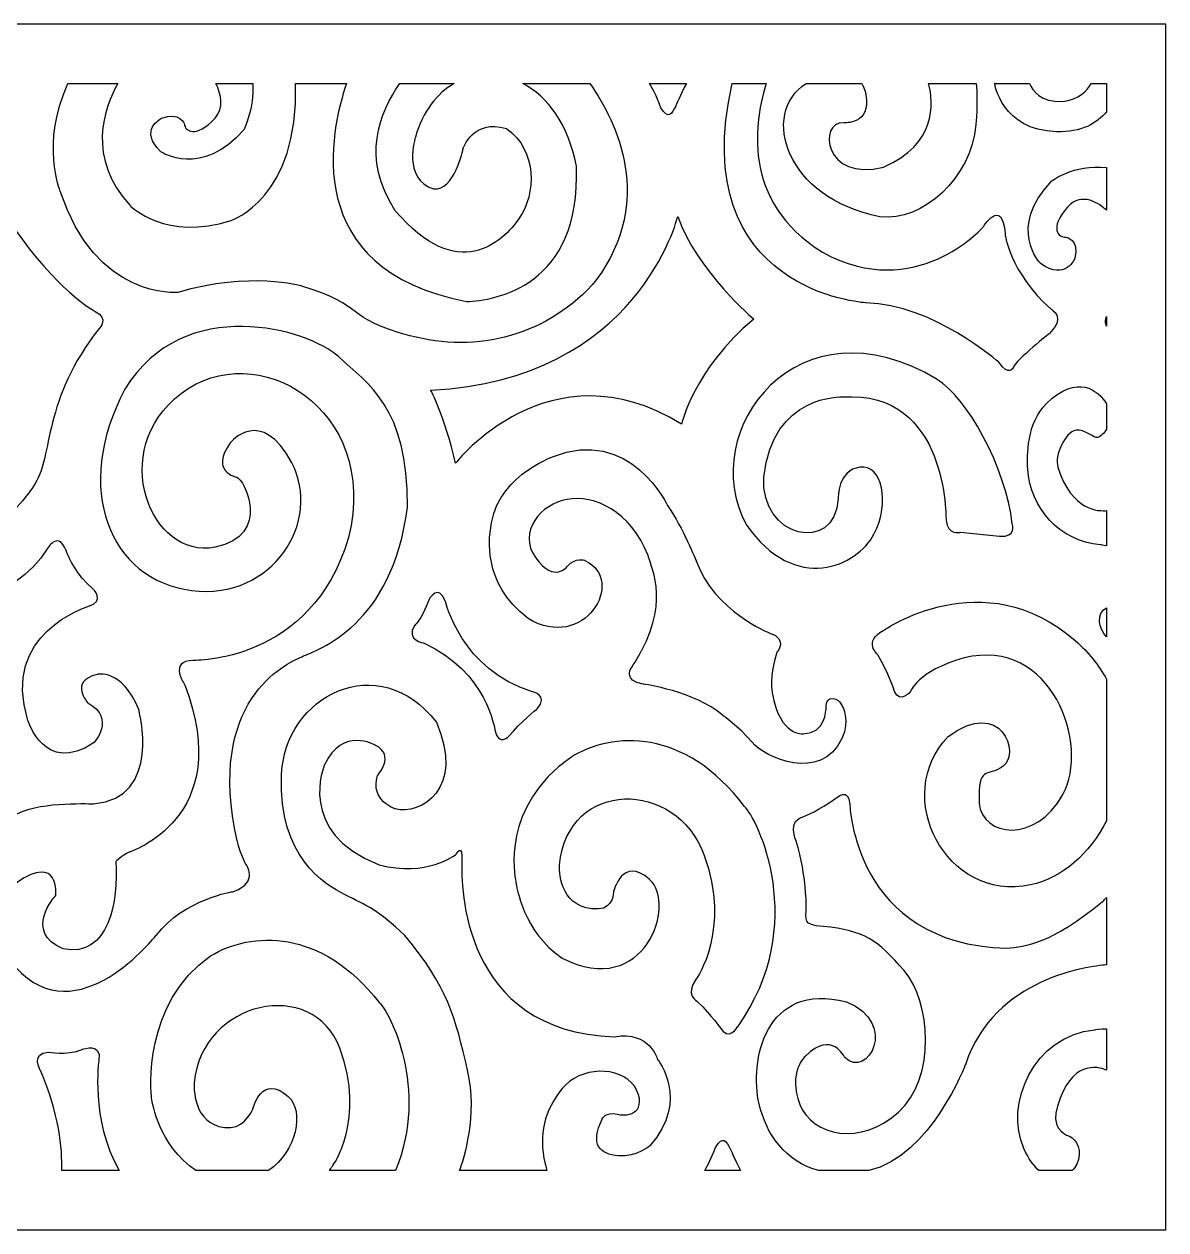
# Model space of a CAD drawing. Header units: centimetres. Extents: x 1.9 to 27.5, y -9.5 to -3.6.
# Drawn here: x 21.91 to 27.5, y -9.5 to -3.59 of the extents above; entities that cross this region are included whole.
import ezdxf

# ---------------------------------------------------------------- set-up
doc = ezdxf.new("R2010")
doc.units = ezdxf.units.CM
doc.header["$MEASUREMENT"] = 0
doc.layers.add('layer 1', color=7, linetype='Continuous')

msp = doc.modelspace()

# ---------------------------------------------------------------- linework, layer by layer
at = {"layer": 'layer 1', "color": 250}
for points, knots in [([(14.89588, -3.59031), (14.89588, -3.59031), (27.5, -3.59031), (27.5, -3.59031), (27.5, -3.59031), (27.5, -3.59031), (27.5, -9.50001), (27.5, -9.50001), (27.5, -9.50001), (27.5, -9.50001), (14.89588, -9.50001), (14.89588, -9.50001), (14.89588, -9.50001), (14.89588, -9.50001), (14.89588, -3.59031), (14.89588, -3.59031)], [0, 0, 0, 0, 0.2, 0.2, 0.2, 0.2, 0.4, 0.4, 0.4, 0.4, 0.6, 0.6, 0.6, 0.6, 1, 1, 1, 1]), ([(22.12233, -3.88095), (21.98733, -4.17422), (22.08414, -4.40906), (22.08414, -4.40906), (22.08414, -4.40906), (22.25852, -4.94289), (22.65996, -4.90538), (22.65996, -4.90538), (22.65996, -4.90538), (23.01144, -4.80071), (23.26756, -4.87398), (23.26756, -4.87398), (23.26756, -4.87398), (23.5918, -4.97342), (23.46647, -5.02837), (23.79615, -5.11735), (23.79615, -5.11735), (24.12584, -5.20632), (24.48005, -5.11735), (24.71165, -4.84258), (24.71165, -4.84258), (24.99326, -4.45594), (24.81471, -4.07692), (24.67888, -3.88095), (24.67888, -3.88095), (24.67888, -3.88095), (24.35082, -3.88095), (24.35082, -3.88095), (24.35082, -3.88095), (24.4705, -3.94541), (24.57318, -4.08043), (24.61265, -4.28694), (24.61265, -4.28694), (24.63808, -4.8766), (24.2094, -4.94638), (24.07498, -4.94987), (24.07498, -4.94987), (23.25411, -4.79162), (23.40745, -4.11383), (23.48647, -3.88095), (23.48647, -3.88095), (23.48647, -3.88095), (23.23613, -3.88095), (23.23613, -3.88095), (23.23613, -3.88095), (23.25667, -4.44312), (22.92153, -4.55211), (22.92153, -4.55211), (22.92153, -4.55211), (22.60274, -4.65679), (22.42836, -4.48146), (22.42836, -4.48146), (22.42836, -4.48146), (22.20983, -4.2451), (22.29999, -3.99921), (22.36684, -3.88095), (22.36684, -3.88095), (22.36684, -3.88095), (22.12233, -3.88095), (22.12233, -3.88095)], [0, 0, 0, 0, 0.0625, 0.0625, 0.0625, 0.0625, 0.125, 0.125, 0.125, 0.125, 0.1875, 0.1875, 0.1875, 0.1875, 0.25, 0.25, 0.25, 0.25, 0.3125, 0.3125, 0.3125, 0.3125, 0.375, 0.375, 0.375, 0.375, 0.4375, 0.4375, 0.4375, 0.4375, 0.5, 0.5, 0.5, 0.5, 0.5625, 0.5625, 0.5625, 0.5625, 0.625, 0.625, 0.625, 0.625, 0.6875, 0.6875, 0.6875, 0.6875, 0.75, 0.75, 0.75, 0.75, 0.8125, 0.8125, 0.8125, 0.8125, 0.875, 0.875, 0.875, 0.875, 1, 1, 1, 1]), ([(22.84652, -3.88095), (22.87294, -3.93463), (22.88841, -4.00128), (22.84251, -4.05097), (22.84251, -4.05097), (22.74665, -4.15472), (22.69385, -4.11212), (22.69277, -4.08054), (22.69277, -4.08054), (22.69277, -4.08054), (22.67212, -4.01642), (22.58019, -4.05208), (22.58019, -4.05208), (22.58019, -4.05208), (22.46595, -4.11022), (22.57737, -4.2164), (22.57737, -4.2164), (22.57737, -4.2164), (22.7772, -4.34909), (22.98493, -4.10701), (22.98493, -4.10701), (22.98493, -4.10701), (23.03489, -4.00479), (23.0272, -3.88095), (23.0272, -3.88095), (23.0272, -3.88095), (22.84652, -3.88095), (22.84652, -3.88095)], [0, 0, 0, 0, 0.125, 0.125, 0.125, 0.125, 0.25, 0.25, 0.25, 0.25, 0.375, 0.375, 0.375, 0.375, 0.5, 0.5, 0.5, 0.5, 0.625, 0.625, 0.625, 0.625, 0.75, 0.75, 0.75, 0.75, 1, 1, 1, 1]), ([(23.74711, -3.88095), (23.64996, -4.02376), (23.55575, -4.24518), (23.72531, -4.50501), (23.72531, -4.50501), (24.0332, -4.86613), (24.25117, -4.6594), (24.33291, -4.54165), (24.33291, -4.54165), (24.41466, -4.42389), (24.42283, -4.20931), (24.27025, -4.10202), (24.27025, -4.10202), (24.10404, -4.0523), (24.05772, -4.20146), (24.05772, -4.20146), (24.05772, -4.20146), (24.05772, -4.20146), (24.01413, -4.4108), (23.91331, -4.39772), (23.91331, -4.39772), (23.75801, -4.35062), (23.82431, -4.14389), (23.82431, -4.14389), (23.82431, -4.14389), (23.86015, -4.01702), (23.93005, -3.92926), (24.01431, -3.88095), (24.01431, -3.88095), (24.01431, -3.88095), (23.74711, -3.88095), (23.74711, -3.88095)], [0, 0, 0, 0, 0.1111111, 0.1111111, 0.1111111, 0.1111111, 0.2222222, 0.2222222, 0.2222222, 0.2222222, 0.3333333, 0.3333333, 0.3333333, 0.3333333, 0.4444444, 0.4444444, 0.4444444, 0.4444444, 0.5555556, 0.5555556, 0.5555556, 0.5555556, 0.6666667, 0.6666667, 0.6666667, 0.6666667, 0.7777778, 0.7777778, 0.7777778, 0.7777778, 1, 1, 1, 1]), ([(24.97068, -3.88095), (24.99026, -3.91216), (25.00037, -3.9359), (25.02685, -4), (25.02685, -4), (25.06468, -4.06204), (25.08044, -4.02875), (25.09935, -3.99243), (25.09935, -3.99243), (25.09935, -3.99243), (25.12329, -3.93615), (25.15145, -3.88095), (25.15145, -3.88095), (25.15145, -3.88095), (24.97068, -3.88095), (24.97068, -3.88095)], [0, 0, 0, 0, 0.2, 0.2, 0.2, 0.2, 0.4, 0.4, 0.4, 0.4, 0.6, 0.6, 0.6, 0.6, 1, 1, 1, 1]), ([(25.37524, -3.88095), (25.14683, -4.90276), (26.02948, -4.95615), (26.02948, -4.95615), (26.02948, -4.95615), (26.36371, -4.96313), (26.68341, -5.24924), (26.68341, -5.24924), (26.68341, -5.24924), (26.73064, -5.31902), (26.75243, -5.27366), (26.75243, -5.27366), (26.75243, -5.27366), (26.7706, -5.23179), (26.93045, -5.10618), (26.93045, -5.10618), (26.93045, -5.10618), (27.014, -5.02593), (26.93771, -4.98755), (26.93771, -4.98755), (26.93771, -4.98755), (26.73064, -4.80263), (26.71247, -4.61771), (26.71247, -4.61771), (26.71247, -4.61771), (26.69794, -4.43278), (26.60348, -4.5863), (26.60348, -4.5863), (26.60348, -4.5863), (26.60348, -4.5863), (26.27289, -4.95964), (25.81878, -4.70842), (25.81878, -4.70842), (25.41118, -4.45832), (25.48876, -4.0494), (25.54291, -3.88095), (25.54291, -3.88095), (25.54291, -3.88095), (25.37524, -3.88095), (25.37524, -3.88095)], [0, 0, 0, 0, 0.0909091, 0.0909091, 0.0909091, 0.0909091, 0.1818182, 0.1818182, 0.1818182, 0.1818182, 0.2727273, 0.2727273, 0.2727273, 0.2727273, 0.3636364, 0.3636364, 0.3636364, 0.3636364, 0.4545455, 0.4545455, 0.4545455, 0.4545455, 0.5454545, 0.5454545, 0.5454545, 0.5454545, 0.6363636, 0.6363636, 0.6363636, 0.6363636, 0.7272727, 0.7272727, 0.7272727, 0.7272727, 0.8181818, 0.8181818, 0.8181818, 0.8181818, 1, 1, 1, 1]), ([(25.73758, -3.88095), (25.51109, -4.03046), (25.63617, -4.44342), (26.09963, -4.53451), (26.09963, -4.53451), (26.30848, -4.56207), (26.54923, -4.3401), (26.56836, -4.08445), (26.56836, -4.08445), (26.56836, -4.08445), (26.58099, -3.97574), (26.57116, -3.88095), (26.57116, -3.88095), (26.57116, -3.88095), (26.33746, -3.88095), (26.33746, -3.88095), (26.33746, -3.88095), (26.36419, -3.9814), (26.37648, -4.17824), (26.11717, -4.29111), (26.11717, -4.29111), (25.82541, -4.36612), (25.79352, -4.06761), (25.92266, -4.07374), (25.92266, -4.07374), (25.92266, -4.07374), (26.05818, -4.08445), (26.03107, -3.93749), (26.03107, -3.93749), (26.03107, -3.93749), (26.02759, -3.90943), (26.01069, -3.88095), (26.01069, -3.88095), (26.01069, -3.88095), (25.73758, -3.88095), (25.73758, -3.88095)], [0, 0, 0, 0, 0.1, 0.1, 0.1, 0.1, 0.2, 0.2, 0.2, 0.2, 0.3, 0.3, 0.3, 0.3, 0.4, 0.4, 0.4, 0.4, 0.5, 0.5, 0.5, 0.5, 0.6, 0.6, 0.6, 0.6, 0.7, 0.7, 0.7, 0.7, 0.8, 0.8, 0.8, 0.8, 1, 1, 1, 1]), ([(26.66134, -3.88095), (26.66134, -3.88095), (26.66147, -3.88122), (26.66147, -3.88122), (26.66147, -3.88122), (26.66147, -3.88122), (26.6939, -4.10949), (26.96411, -4.11814), (26.96411, -4.11814), (27.08717, -4.12208), (27.16292, -4.0753), (27.20936, -4.02043), (27.20936, -4.02043), (27.20936, -4.02043), (27.20936, -3.88095), (27.20936, -3.88095), (27.20936, -3.88095), (27.20936, -3.88095), (27.13377, -3.88095), (27.13377, -3.88095), (27.13377, -3.88095), (27.11531, -3.91454), (27.07508, -3.96175), (26.99293, -3.96942), (26.99293, -3.96942), (26.88671, -3.97427), (26.84618, -3.91608), (26.83145, -3.88095), (26.83145, -3.88095), (26.83145, -3.88095), (26.66134, -3.88095), (26.66134, -3.88095)], [0, 0, 0, 0, 0.1111111, 0.1111111, 0.1111111, 0.1111111, 0.2222222, 0.2222222, 0.2222222, 0.2222222, 0.3333333, 0.3333333, 0.3333333, 0.3333333, 0.4444444, 0.4444444, 0.4444444, 0.4444444, 0.5555556, 0.5555556, 0.5555556, 0.5555556, 0.6666667, 0.6666667, 0.6666667, 0.6666667, 0.7777778, 0.7777778, 0.7777778, 0.7777778, 1, 1, 1, 1]), ([(22.27637, -5.08052), (22.27637, -5.08052), (22.32469, -5.0347), (22.25567, -4.99805), (22.25567, -4.99805), (22.18664, -4.9614), (21.98646, -4.80563), (21.78629, -4.47882), (21.78629, -4.47882), (21.58611, -4.15201), (21.15815, -4.37192), (21.14089, -4.57045), (21.14089, -4.57045), (21.12363, -4.76898), (21.17195, -4.8545), (21.2824, -4.87893), (21.2824, -4.87893), (21.40319, -4.88504), (21.44806, -4.7476), (21.37558, -4.70789), (21.37558, -4.70789), (21.3031, -4.66819), (21.26859, -4.54296), (21.4239, -4.49104), (21.4239, -4.49104), (21.57921, -4.43912), (21.67585, -4.64375), (21.6862, -4.77814), (21.6862, -4.77814), (21.69655, -4.91253), (21.64478, -4.98584), (21.58956, -5.04387), (21.58956, -5.04387), (21.53434, -5.1019), (21.5654, -5.13244), (21.62062, -5.16298), (21.62062, -5.16298), (21.67585, -5.19353), (21.96576, -5.41649), (21.77248, -5.81355), (21.77248, -5.81355), (21.56885, -6.06706), (21.29965, -5.9571), (21.27204, -5.82882), (21.27204, -5.82882), (21.24443, -5.70054), (21.31001, -5.63182), (21.41527, -5.65778), (21.41527, -5.65778), (21.52054, -5.68374), (21.59474, -5.57226), (21.51018, -5.43482), (21.51018, -5.43482), (21.38248, -5.2989), (21.13917, -5.389), (21.1012, -5.57226), (21.1012, -5.57226), (21.06324, -5.75552), (21.06496, -6.01361), (21.3566, -6.13883), (21.3566, -6.13883), (21.65859, -6.22435), (21.87602, -5.97696), (21.9623, -5.84104), (21.9623, -5.84104), (22.04859, -5.70512), (21.99682, -5.43329), (22.27637, -5.08052)], [0, 0, 0, 0, 0.0555556, 0.0555556, 0.0555556, 0.0555556, 0.1111111, 0.1111111, 0.1111111, 0.1111111, 0.1666667, 0.1666667, 0.1666667, 0.1666667, 0.2222222, 0.2222222, 0.2222222, 0.2222222, 0.2777778, 0.2777778, 0.2777778, 0.2777778, 0.3333333, 0.3333333, 0.3333333, 0.3333333, 0.3888889, 0.3888889, 0.3888889, 0.3888889, 0.4444444, 0.4444444, 0.4444444, 0.4444444, 0.5, 0.5, 0.5, 0.5, 0.5555556, 0.5555556, 0.5555556, 0.5555556, 0.6111111, 0.6111111, 0.6111111, 0.6111111, 0.6666667, 0.6666667, 0.6666667, 0.6666667, 0.7222222, 0.7222222, 0.7222222, 0.7222222, 0.7777778, 0.7777778, 0.7777778, 0.7777778, 0.8333333, 0.8333333, 0.8333333, 0.8333333, 0.8888889, 0.8888889, 0.8888889, 0.8888889, 1, 1, 1, 1]), ([(27.20936, -4.29303), (27.04517, -4.27615), (26.94017, -4.35986), (26.94017, -4.35986), (26.94017, -4.35986), (26.72034, -4.59189), (26.88566, -4.76285), (26.88566, -4.76285), (26.88566, -4.76285), (27.01102, -4.85357), (27.05462, -4.73669), (27.05462, -4.73669), (27.05462, -4.73669), (27.07824, -4.64422), (27.0092, -4.63376), (27.0092, -4.63376), (27.0092, -4.63376), (26.9765, -4.63725), (26.92504, -4.59315), (27.01828, -4.48721), (27.01828, -4.48721), (27.08901, -4.40686), (27.17727, -4.47347), (27.20936, -4.50289), (27.20936, -4.50289), (27.20936, -4.50289), (27.20936, -4.29303), (27.20936, -4.29303)], [0, 0, 0, 0, 0.125, 0.125, 0.125, 0.125, 0.25, 0.25, 0.25, 0.25, 0.375, 0.375, 0.375, 0.375, 0.5, 0.5, 0.5, 0.5, 0.625, 0.625, 0.625, 0.625, 0.75, 0.75, 0.75, 0.75, 1, 1, 1, 1]), ([(24.02098, -5.74163), (24.02098, -5.74163), (24.47991, -5.15306), (25.1282, -5.55058), (25.1282, -5.55058), (25.1282, -5.55058), (25.18597, -5.28249), (25.48123, -5.03597), (25.48123, -5.03597), (25.48123, -5.03597), (25.20843, -4.80793), (25.10894, -4.53368), (25.10894, -4.53368), (25.10894, -4.53368), (24.91638, -5.33487), (23.89902, -5.38418), (23.89902, -5.38418), (23.89902, -5.38418), (23.96963, -5.51977), (24.02098, -5.74163)], [0, 0, 0, 0, 0.1666667, 0.1666667, 0.1666667, 0.1666667, 0.3333333, 0.3333333, 0.3333333, 0.3333333, 0.5, 0.5, 0.5, 0.5, 0.6666667, 0.6666667, 0.6666667, 0.6666667, 1, 1, 1, 1]), ([(21.86617, -8.21358), (21.86617, -8.21358), (21.70995, -7.97283), (21.8698, -7.79838), (21.8698, -7.79838), (22.08414, -7.65183), (22.06235, -7.86118), (22.06235, -7.86118), (22.06235, -7.86118), (22.06235, -7.86118), (21.89886, -8.03912), (22.09868, -8.12286), (22.09868, -8.12286), (22.32392, -8.16822), (22.37114, -7.8856), (22.35661, -7.6937), (22.35661, -7.6937), (22.35661, -7.6937), (22.38568, -7.66579), (22.422, -7.64834), (22.422, -7.64834), (22.422, -7.64834), (22.94514, -7.48436), (22.69447, -6.8284), (22.69447, -6.8284), (22.69447, -6.8284), (22.61092, -6.71152), (22.73625, -6.7089), (22.73625, -6.7089), (22.73625, -6.7089), (23.31388, -6.7246), (23.49644, -6.10703), (23.49644, -6.10703), (23.65174, -5.46853), (23.04141, -5.12049), (22.67631, -5.40049), (22.67631, -5.40049), (22.3112, -5.68049), (22.52918, -6.21694), (22.84251, -6.15413), (22.84251, -6.15413), (23.12588, -6.09395), (22.9842, -5.81918), (22.94878, -5.81133), (22.94878, -5.81133), (22.94878, -5.81133), (22.81254, -5.78255), (22.91881, -5.64124), (22.91881, -5.64124), (22.91881, -5.64124), (23.06866, -5.45806), (23.21852, -5.74068), (23.21852, -5.74068), (23.36838, -6.02329), (23.12861, -6.41582), (22.72808, -6.3661), (22.72808, -6.3661), (22.32755, -6.31638), (22.14227, -5.86628), (22.40112, -5.37955), (22.40112, -5.37955), (22.68993, -4.90591), (23.30298, -5.08647), (23.44739, -5.21993), (23.44739, -5.21993), (23.5918, -5.35339), (23.78798, -5.46591), (23.78525, -5.95787), (23.78525, -5.95787), (23.71169, -6.53881), (23.34658, -6.65657), (23.26756, -6.69058), (23.26756, -6.69058), (23.18855, -6.7246), (22.79619, -6.90778), (22.9515, -7.59339), (22.9515, -7.59339), (22.9515, -7.59339), (22.9624, -7.64573), (22.99237, -7.70591), (22.99237, -7.70591), (22.99237, -7.70591), (23.06321, -7.79489), (22.93243, -7.84199), (22.93243, -7.84199), (22.93243, -7.84199), (22.69538, -7.87601), (22.5537, -8.05657), (22.5537, -8.05657), (22.5537, -8.05657), (22.16861, -8.54853), (21.86617, -8.21358)], [0, 0, 0, 0, 0.0416667, 0.0416667, 0.0416667, 0.0416667, 0.0833333, 0.0833333, 0.0833333, 0.0833333, 0.125, 0.125, 0.125, 0.125, 0.1666667, 0.1666667, 0.1666667, 0.1666667, 0.2083333, 0.2083333, 0.2083333, 0.2083333, 0.25, 0.25, 0.25, 0.25, 0.2916667, 0.2916667, 0.2916667, 0.2916667, 0.3333333, 0.3333333, 0.3333333, 0.3333333, 0.375, 0.375, 0.375, 0.375, 0.4166667, 0.4166667, 0.4166667, 0.4166667, 0.4583333, 0.4583333, 0.4583333, 0.4583333, 0.5, 0.5, 0.5, 0.5, 0.5416667, 0.5416667, 0.5416667, 0.5416667, 0.5833333, 0.5833333, 0.5833333, 0.5833333, 0.625, 0.625, 0.625, 0.625, 0.6666667, 0.6666667, 0.6666667, 0.6666667, 0.7083333, 0.7083333, 0.7083333, 0.7083333, 0.75, 0.75, 0.75, 0.75, 0.7916667, 0.7916667, 0.7916667, 0.7916667, 0.8333333, 0.8333333, 0.8333333, 0.8333333, 0.875, 0.875, 0.875, 0.875, 0.9166667, 0.9166667, 0.9166667, 0.9166667, 1, 1, 1, 1]), ([(26.74793, -6.04143), (26.74793, -6.04143), (26.76926, -6.10836), (26.68558, -6.09923), (26.68558, -6.09923), (26.68558, -6.09923), (26.4936, -6.08098), (26.4936, -6.08098), (26.4936, -6.08098), (26.4936, -6.08098), (26.43125, -6.09771), (26.42305, -6.02166), (26.42305, -6.02166), (26.42305, -6.02166), (26.43617, -5.38126), (25.91603, -5.41777), (25.91603, -5.41777), (25.91603, -5.41777), (25.57473, -5.40103), (25.53043, -5.81022), (25.53043, -5.81022), (25.51074, -6.10532), (25.87829, -6.19507), (25.8947, -5.91518), (25.8947, -5.91518), (25.8947, -5.91518), (25.89141, -5.77523), (26.00135, -5.76154), (26.00135, -5.76154), (26.11129, -5.74785), (26.15067, -5.93495), (26.07027, -6.09011), (26.07027, -6.09011), (25.98987, -6.24526), (25.68631, -6.38977), (25.44347, -6.04295), (25.44347, -6.04295), (25.19748, -5.58244), (25.6984, -4.91949), (26.38038, -5.33258), (26.38038, -5.33258), (26.5215, -5.41625), (26.71649, -5.75865), (26.74793, -6.04143)], [0, 0, 0, 0, 0.0833333, 0.0833333, 0.0833333, 0.0833333, 0.1666667, 0.1666667, 0.1666667, 0.1666667, 0.25, 0.25, 0.25, 0.25, 0.3333333, 0.3333333, 0.3333333, 0.3333333, 0.4166667, 0.4166667, 0.4166667, 0.4166667, 0.5, 0.5, 0.5, 0.5, 0.5833333, 0.5833333, 0.5833333, 0.5833333, 0.6666667, 0.6666667, 0.6666667, 0.6666667, 0.75, 0.75, 0.75, 0.75, 0.8333333, 0.8333333, 0.8333333, 0.8333333, 1, 1, 1, 1]), ([(27.20936, -5.02294), (27.20573, -5.02992), (27.20363, -5.03826), (27.20363, -5.04722), (27.20363, -5.04722), (27.20363, -5.05617), (27.20573, -5.0645), (27.20936, -5.07148), (27.20936, -5.07148), (27.20936, -5.07148), (27.20936, -5.02294), (27.20936, -5.02294)], [0, 0, 0, 0, 0.25, 0.25, 0.25, 0.25, 0.5, 0.5, 0.5, 0.5, 1, 1, 1, 1]), ([(27.20936, -5.45097), (27.17042, -5.38647), (27.06696, -5.30042), (26.91599, -5.44918), (26.91599, -5.44918), (26.81768, -5.54605), (26.81931, -5.70355), (26.82381, -5.771), (26.82381, -5.771), (26.83661, -5.96302), (26.9765, -6.12373), (27.18006, -6.14241), (27.18006, -6.14241), (27.18006, -6.14241), (27.19317, -6.14654), (27.20936, -6.147), (27.20936, -6.147), (27.20936, -6.147), (27.20936, -5.97487), (27.20936, -5.97487), (27.20936, -5.97487), (27.17668, -5.97804), (27.03571, -5.97847), (26.97142, -5.7617), (26.97142, -5.7617), (26.95307, -5.70475), (27.00521, -5.59172), (27.0599, -5.58054), (27.0599, -5.58054), (27.10057, -5.57223), (27.14992, -5.62241), (27.16546, -5.61673), (27.16546, -5.61673), (27.18046, -5.61124), (27.19704, -5.59598), (27.20936, -5.57549), (27.20936, -5.57549), (27.20936, -5.57549), (27.20936, -5.45097), (27.20936, -5.45097)], [0, 0, 0, 0, 0.0909091, 0.0909091, 0.0909091, 0.0909091, 0.1818182, 0.1818182, 0.1818182, 0.1818182, 0.2727273, 0.2727273, 0.2727273, 0.2727273, 0.3636364, 0.3636364, 0.3636364, 0.3636364, 0.4545455, 0.4545455, 0.4545455, 0.4545455, 0.5454545, 0.5454545, 0.5454545, 0.5454545, 0.6363636, 0.6363636, 0.6363636, 0.6363636, 0.7272727, 0.7272727, 0.7272727, 0.7272727, 0.8181818, 0.8181818, 0.8181818, 0.8181818, 1, 1, 1, 1]), ([(25.91459, -6.93274), (25.91459, -6.93274), (25.89777, -6.88798), (25.85572, -6.89724), (25.85572, -6.89724), (25.85572, -6.89724), (25.83385, -6.90032), (25.83553, -6.94817), (25.83553, -6.94817), (25.83553, -6.94817), (25.83385, -7.06547), (25.72452, -7.06856), (25.72452, -7.06856), (25.72452, -7.06856), (25.61014, -7.08554), (25.57145, -6.86791), (25.57145, -6.86791), (25.57145, -6.86791), (25.55463, -6.78456), (25.595, -6.6688), (25.595, -6.6688), (25.595, -6.6688), (25.65219, -6.60552), (25.55968, -6.57465), (25.55968, -6.57465), (25.55968, -6.57465), (25.28718, -6.46816), (25.19972, -6.2212), (25.19972, -6.2212), (25.19972, -6.2212), (25.13243, -6.05605), (25.06179, -5.95418), (25.06179, -5.95418), (25.06179, -5.95418), (24.87676, -5.55597), (24.49494, -5.71186), (24.49494, -5.71186), (24.49494, -5.71186), (24.20394, -5.81373), (24.19049, -6.08229), (24.19049, -6.08229), (24.19049, -6.08229), (24.14344, -6.32877), (24.37614, -6.5032), (24.37614, -6.5032), (24.64925, -6.67161), (24.86229, -6.31674), (24.65362, -6.2185), (24.65362, -6.2185), (24.65362, -6.2185), (24.60993, -6.20146), (24.56841, -6.24758), (24.56841, -6.24758), (24.56841, -6.24758), (24.50505, -6.33379), (24.41328, -6.20647), (24.41328, -6.20647), (24.32151, -6.07916), (24.44059, -5.93982), (24.56732, -5.92078), (24.56732, -5.92078), (24.69951, -5.89371), (24.87867, -5.97691), (24.96389, -6.19445), (24.96389, -6.19445), (24.97044, -6.23354), (25.07095, -6.40596), (24.9333, -6.65858), (24.9333, -6.65858), (24.9333, -6.65858), (24.90708, -6.71071), (24.88195, -6.74479), (24.88195, -6.74479), (24.88195, -6.74479), (24.83825, -6.80995), (24.93985, -6.82499), (24.93985, -6.82499), (24.93985, -6.82499), (25.1944, -6.86007), (25.32768, -6.97736), (25.32768, -6.97736), (25.32768, -6.97736), (25.40852, -7.0325), (25.47298, -7.10969), (25.47298, -7.10969), (25.53743, -7.18687), (25.80692, -7.30928), (25.91324, -7.09164), (25.91324, -7.09164), (25.95585, -7.00443), (25.91459, -6.93274), (25.91459, -6.93274)], [0, 0, 0, 0, 0.0416667, 0.0416667, 0.0416667, 0.0416667, 0.0833333, 0.0833333, 0.0833333, 0.0833333, 0.125, 0.125, 0.125, 0.125, 0.1666667, 0.1666667, 0.1666667, 0.1666667, 0.2083333, 0.2083333, 0.2083333, 0.2083333, 0.25, 0.25, 0.25, 0.25, 0.2916667, 0.2916667, 0.2916667, 0.2916667, 0.3333333, 0.3333333, 0.3333333, 0.3333333, 0.375, 0.375, 0.375, 0.375, 0.4166667, 0.4166667, 0.4166667, 0.4166667, 0.4583333, 0.4583333, 0.4583333, 0.4583333, 0.5, 0.5, 0.5, 0.5, 0.5416667, 0.5416667, 0.5416667, 0.5416667, 0.5833333, 0.5833333, 0.5833333, 0.5833333, 0.625, 0.625, 0.625, 0.625, 0.6666667, 0.6666667, 0.6666667, 0.6666667, 0.7083333, 0.7083333, 0.7083333, 0.7083333, 0.75, 0.75, 0.75, 0.75, 0.7916667, 0.7916667, 0.7916667, 0.7916667, 0.8333333, 0.8333333, 0.8333333, 0.8333333, 0.875, 0.875, 0.875, 0.875, 0.9166667, 0.9166667, 0.9166667, 0.9166667, 1, 1, 1, 1]), ([(21.88727, -7.4547), (21.88727, -7.4547), (21.70827, -7.54333), (21.67751, -7.35265), (21.67751, -7.35265), (21.67751, -7.35265), (21.66912, -6.83704), (21.47334, -6.58191), (21.47334, -6.58191), (21.47334, -6.58191), (21.34189, -6.47718), (21.49012, -6.43958), (21.49012, -6.43958), (21.49012, -6.43958), (21.84811, -6.44227), (22.02432, -6.1576), (22.02432, -6.1576), (22.02432, -6.1576), (22.08025, -6.06093), (22.1222, -6.19252), (22.1222, -6.19252), (22.1222, -6.19252), (22.16695, -6.29725), (22.24247, -6.35633), (22.24247, -6.35633), (22.24247, -6.35633), (22.31239, -6.4181), (22.22009, -6.44495), (22.22009, -6.44495), (22.22009, -6.44495), (21.78938, -6.57654), (21.92643, -7.00354), (21.92643, -7.00354), (21.92643, -7.00354), (22.00753, -7.27209), (22.24806, -7.11364), (22.24806, -7.11364), (22.24806, -7.11364), (22.35993, -6.99548), (22.22009, -6.9176), (22.22009, -6.9176), (22.22009, -6.9176), (22.125, -6.81287), (22.26484, -6.77796), (22.26484, -6.77796), (22.26484, -6.77796), (22.38511, -6.74573), (22.46901, -6.94983), (22.46901, -6.94983), (22.46901, -6.94983), (22.58648, -7.38488), (22.24806, -7.41173), (22.24806, -7.41173), (22.24806, -7.41173), (21.99075, -7.40099), (21.88727, -7.4547)], [0, 0, 0, 0, 0.0666667, 0.0666667, 0.0666667, 0.0666667, 0.1333333, 0.1333333, 0.1333333, 0.1333333, 0.2, 0.2, 0.2, 0.2, 0.2666667, 0.2666667, 0.2666667, 0.2666667, 0.3333333, 0.3333333, 0.3333333, 0.3333333, 0.4, 0.4, 0.4, 0.4, 0.4666667, 0.4666667, 0.4666667, 0.4666667, 0.5333333, 0.5333333, 0.5333333, 0.5333333, 0.6, 0.6, 0.6, 0.6, 0.6666667, 0.6666667, 0.6666667, 0.6666667, 0.7333333, 0.7333333, 0.7333333, 0.7333333, 0.8, 0.8, 0.8, 0.8, 0.8666667, 0.8666667, 0.8666667, 0.8666667, 1, 1, 1, 1]), ([(27.20936, -6.80085), (27.17193, -6.73311), (27.12146, -6.66921), (27.05613, -6.61208), (27.05613, -6.61208), (26.60545, -6.21804), (26.11564, -6.56262), (26.11564, -6.56262), (26.11564, -6.56262), (26.01474, -6.61566), (26.08873, -6.68083), (26.08873, -6.68083), (26.08873, -6.68083), (26.14086, -6.76873), (26.17113, -6.86118), (26.17113, -6.86118), (26.17113, -6.86118), (26.19972, -6.9218), (26.24848, -6.8627), (26.24848, -6.8627), (26.24848, -6.8627), (26.24848, -6.8627), (26.27922, -6.76364), (26.51128, -6.69696), (26.51128, -6.69696), (26.94178, -6.59087), (27.13012, -7.12434), (26.99559, -7.36683), (26.99559, -7.36683), (26.86106, -7.60932), (26.60209, -7.57295), (26.58527, -7.40927), (26.58527, -7.40927), (26.58191, -7.21528), (26.61891, -7.28802), (26.70299, -7.2274), (26.70299, -7.2274), (26.78707, -7.16678), (26.69626, -6.88792), (26.43393, -7.08191), (26.43393, -7.08191), (26.15478, -7.36986), (26.42047, -7.89727), (26.83752, -7.80937), (26.83752, -7.80937), (26.99428, -7.77633), (27.12777, -7.65461), (27.20936, -7.49465), (27.20936, -7.49465), (27.20936, -7.49465), (27.20936, -6.80085), (27.20936, -6.80085)], [0, 0, 0, 0, 0.0714286, 0.0714286, 0.0714286, 0.0714286, 0.1428571, 0.1428571, 0.1428571, 0.1428571, 0.2142857, 0.2142857, 0.2142857, 0.2142857, 0.2857143, 0.2857143, 0.2857143, 0.2857143, 0.3571429, 0.3571429, 0.3571429, 0.3571429, 0.4285714, 0.4285714, 0.4285714, 0.4285714, 0.5, 0.5, 0.5, 0.5, 0.5714286, 0.5714286, 0.5714286, 0.5714286, 0.6428571, 0.6428571, 0.6428571, 0.6428571, 0.7142857, 0.7142857, 0.7142857, 0.7142857, 0.7857143, 0.7857143, 0.7857143, 0.7857143, 0.8571429, 0.8571429, 0.8571429, 0.8571429, 1, 1, 1, 1]), ([(24.28358, -7.07853), (24.28358, -7.07853), (24.23351, -7.13692), (24.21324, -7.04991), (24.21324, -7.04991), (24.21324, -7.04991), (24.17508, -6.76484), (23.86629, -6.62402), (23.86629, -6.62402), (23.86629, -6.62402), (23.77329, -6.61142), (23.81979, -6.53815), (23.81979, -6.53815), (23.81979, -6.53815), (23.8484, -6.52098), (23.89371, -6.40535), (23.89371, -6.40535), (23.89371, -6.40535), (23.93544, -6.33322), (23.97001, -6.4168), (23.97001, -6.4168), (23.97001, -6.4168), (24.0487, -6.75911), (24.39804, -6.86215), (24.39804, -6.86215), (24.39804, -6.86215), (24.47792, -6.87818), (24.42069, -6.94573), (24.42069, -6.94573), (24.42069, -6.94573), (24.33366, -7.01671), (24.28358, -7.07853)], [0, 0, 0, 0, 0.1111111, 0.1111111, 0.1111111, 0.1111111, 0.2222222, 0.2222222, 0.2222222, 0.2222222, 0.3333333, 0.3333333, 0.3333333, 0.3333333, 0.4444444, 0.4444444, 0.4444444, 0.4444444, 0.5555556, 0.5555556, 0.5555556, 0.5555556, 0.6666667, 0.6666667, 0.6666667, 0.6666667, 0.7777778, 0.7777778, 0.7777778, 0.7777778, 1, 1, 1, 1]), ([(27.20936, -6.45115), (27.1567, -6.47722), (27.17069, -6.55537), (27.20936, -6.59363), (27.20936, -6.59363), (27.20936, -6.59363), (27.20936, -6.45115), (27.20936, -6.45115)], [0, 0, 0, 0, 0.3333333, 0.3333333, 0.3333333, 0.3333333, 1, 1, 1, 1]), ([(24.46733, -9.20937), (24.46554, -9.19121), (24.45936, -9.17558), (24.45936, -9.17558), (24.45936, -9.17558), (24.42532, -9.03103), (24.45596, -8.91539), (24.54276, -8.80736), (24.54276, -8.80736), (24.62957, -8.69933), (24.8236, -8.69325), (24.89849, -8.79671), (24.89849, -8.79671), (24.96657, -8.91996), (24.87296, -8.94838), (24.81339, -8.93317), (24.81339, -8.93317), (24.75382, -8.91795), (24.7385, -8.95751), (24.7385, -8.95751), (24.7385, -8.95751), (24.67893, -9.08076), (24.72658, -9.12945), (24.8185, -9.13705), (24.8185, -9.13705), (24.91041, -9.14466), (24.97338, -9.08684), (24.97338, -9.08684), (24.97338, -9.08684), (25.17082, -8.86165), (25.01083, -8.66586), (25.01083, -8.66586), (25.01083, -8.66586), (25.01083, -8.66586), (24.97338, -8.52283), (24.79977, -8.55326), (24.79977, -8.55326), (24.04747, -8.52892), (24.04726, -7.803), (24.0518, -7.69852), (24.0518, -7.69852), (24.05634, -7.59404), (24.02268, -7.66048), (24.02268, -7.66048), (24.02268, -7.66048), (24.02268, -7.66048), (23.87764, -7.77271), (23.64616, -7.71033), (23.64616, -7.71033), (23.23597, -7.55209), (23.37894, -7.22039), (23.37894, -7.22039), (23.37894, -7.22039), (23.46574, -7.03172), (23.62744, -7.12453), (23.62744, -7.12453), (23.62744, -7.12453), (23.72956, -7.17474), (23.63765, -7.27364), (23.63765, -7.27364), (23.63765, -7.27364), (23.60191, -7.39689), (23.72446, -7.43645), (23.72446, -7.43645), (23.72446, -7.43645), (23.84871, -7.47144), (24.06827, -7.33602), (23.927, -7.01194), (23.927, -7.01194), (23.64616, -6.64828), (23.1815, -6.87804), (23.16789, -7.27516), (23.16789, -7.27516), (23.15427, -7.67229), (23.37655, -7.80466), (23.48037, -7.85792), (23.48037, -7.85792), (23.5842, -7.91117), (23.64241, -7.93095), (23.77177, -8.05724), (23.77177, -8.05724), (23.98181, -8.30519), (24.02025, -8.46197), (24.07982, -8.71759), (24.07982, -8.71759), (24.13126, -8.9383), (24.06088, -9.15443), (24.04069, -9.20937), (24.04069, -9.20937), (24.04069, -9.20937), (24.46733, -9.20937), (24.46733, -9.20937)], [0, 0, 0, 0, 0.0416667, 0.0416667, 0.0416667, 0.0416667, 0.0833333, 0.0833333, 0.0833333, 0.0833333, 0.125, 0.125, 0.125, 0.125, 0.1666667, 0.1666667, 0.1666667, 0.1666667, 0.2083333, 0.2083333, 0.2083333, 0.2083333, 0.25, 0.25, 0.25, 0.25, 0.2916667, 0.2916667, 0.2916667, 0.2916667, 0.3333333, 0.3333333, 0.3333333, 0.3333333, 0.375, 0.375, 0.375, 0.375, 0.4166667, 0.4166667, 0.4166667, 0.4166667, 0.4583333, 0.4583333, 0.4583333, 0.4583333, 0.5, 0.5, 0.5, 0.5, 0.5416667, 0.5416667, 0.5416667, 0.5416667, 0.5833333, 0.5833333, 0.5833333, 0.5833333, 0.625, 0.625, 0.625, 0.625, 0.6666667, 0.6666667, 0.6666667, 0.6666667, 0.7083333, 0.7083333, 0.7083333, 0.7083333, 0.75, 0.75, 0.75, 0.75, 0.7916667, 0.7916667, 0.7916667, 0.7916667, 0.8333333, 0.8333333, 0.8333333, 0.8333333, 0.875, 0.875, 0.875, 0.875, 0.9166667, 0.9166667, 0.9166667, 0.9166667, 1, 1, 1, 1]), ([(25.40283, -8.50402), (25.40283, -8.50402), (25.35832, -8.58123), (25.31546, -8.50705), (25.31546, -8.50705), (25.31546, -8.50705), (25.28085, -8.4571), (25.20502, -8.3799), (25.20502, -8.3799), (25.20502, -8.3799), (25.14073, -8.34811), (25.20007, -8.26939), (25.20007, -8.26939), (25.20007, -8.26939), (25.37261, -8.03022), (25.23744, -7.66087), (25.23744, -7.66087), (25.10227, -7.29152), (24.57038, -7.28546), (24.52972, -7.71234), (24.52972, -7.71234), (24.52862, -7.75977), (24.53961, -7.93234), (24.72093, -7.92729), (24.72093, -7.92729), (24.79566, -7.92325), (24.79456, -7.84353), (24.79456, -7.84353), (24.79456, -7.84353), (24.79456, -7.84353), (24.83742, -7.66289), (24.97149, -7.78298), (24.97149, -7.78298), (25.10557, -7.90307), (24.94787, -8.37384), (24.54236, -8.16797), (24.54236, -8.16797), (24.35224, -8.03779), (24.31982, -7.81931), (24.31542, -7.79206), (24.31542, -7.79206), (24.31103, -7.76481), (24.2407, -7.42624), (24.58522, -7.18404), (24.58522, -7.18404), (24.78632, -7.05689), (25.14568, -7.03872), (25.4358, -7.42473), (25.4358, -7.42473), (25.49679, -7.47922), (25.75889, -8.00449), (25.40283, -8.50402)], [0, 0, 0, 0, 0.0714286, 0.0714286, 0.0714286, 0.0714286, 0.1428571, 0.1428571, 0.1428571, 0.1428571, 0.2142857, 0.2142857, 0.2142857, 0.2142857, 0.2857143, 0.2857143, 0.2857143, 0.2857143, 0.3571429, 0.3571429, 0.3571429, 0.3571429, 0.4285714, 0.4285714, 0.4285714, 0.4285714, 0.5, 0.5, 0.5, 0.5, 0.5714286, 0.5714286, 0.5714286, 0.5714286, 0.6428571, 0.6428571, 0.6428571, 0.6428571, 0.7142857, 0.7142857, 0.7142857, 0.7142857, 0.7857143, 0.7857143, 0.7857143, 0.7857143, 0.8571429, 0.8571429, 0.8571429, 0.8571429, 1, 1, 1, 1]), ([(27.20936, -7.87076), (27.201, -7.8789), (27.19547, -7.88618), (27.19547, -7.88618), (27.19547, -7.88618), (26.93144, -8.10255), (26.81541, -8.10973), (26.72098, -8.11996), (26.72098, -8.11996), (25.96936, -8.09781), (25.95202, -7.41291), (25.95202, -7.41291), (25.95202, -7.41291), (25.94624, -7.33113), (25.88842, -7.38054), (25.88842, -7.38054), (25.88842, -7.38054), (25.79591, -7.44698), (25.73424, -7.47084), (25.73424, -7.47084), (25.73424, -7.47084), (25.63788, -7.48958), (25.68992, -7.59521), (25.68992, -7.59521), (25.68992, -7.59521), (25.74195, -7.7724), (25.7381, -7.91551), (25.7381, -7.91551), (25.7381, -7.91551), (25.74002, -7.98195), (25.7169, -8.00581), (25.82097, -8.01262), (25.82097, -8.01262), (26.02525, -8.03306), (26.08692, -8.07907), (26.21798, -8.22899), (26.21798, -8.22899), (26.34903, -8.37892), (26.37601, -8.75374), (26.19099, -8.92241), (26.19099, -8.92241), (26.00598, -9.09108), (25.76893, -9.04167), (25.70726, -8.88493), (25.70726, -8.88493), (25.64559, -8.72818), (25.73424, -8.64811), (25.73424, -8.64811), (25.73424, -8.64811), (25.8653, -8.51863), (25.92687, -8.65558), (25.92687, -8.65558), (25.92687, -8.65558), (26.03975, -8.76295), (26.19368, -8.48771), (25.93542, -8.38185), (25.93542, -8.38185), (25.5352, -8.28053), (25.45994, -8.67373), (25.50783, -8.88242), (25.50783, -8.88242), (25.54196, -9.03114), (25.63604, -9.16601), (25.79994, -9.20937), (25.79994, -9.20937), (25.79994, -9.20937), (26.04557, -9.20937), (26.04557, -9.20937), (26.04557, -9.20937), (26.34893, -9.13896), (26.51941, -8.68618), (26.51941, -8.68618), (26.51941, -8.68618), (26.66176, -8.26479), (27.12277, -8.20827), (27.20936, -8.20132), (27.20936, -8.20132), (27.20936, -8.20132), (27.20936, -7.87076), (27.20936, -7.87076)], [0, 0, 0, 0, 0.047619, 0.047619, 0.047619, 0.047619, 0.0952381, 0.0952381, 0.0952381, 0.0952381, 0.1428571, 0.1428571, 0.1428571, 0.1428571, 0.1904762, 0.1904762, 0.1904762, 0.1904762, 0.2380952, 0.2380952, 0.2380952, 0.2380952, 0.2857143, 0.2857143, 0.2857143, 0.2857143, 0.3333333, 0.3333333, 0.3333333, 0.3333333, 0.3809524, 0.3809524, 0.3809524, 0.3809524, 0.4285714, 0.4285714, 0.4285714, 0.4285714, 0.4761905, 0.4761905, 0.4761905, 0.4761905, 0.5238095, 0.5238095, 0.5238095, 0.5238095, 0.5714286, 0.5714286, 0.5714286, 0.5714286, 0.6190476, 0.6190476, 0.6190476, 0.6190476, 0.6666667, 0.6666667, 0.6666667, 0.6666667, 0.7142857, 0.7142857, 0.7142857, 0.7142857, 0.7619048, 0.7619048, 0.7619048, 0.7619048, 0.8095238, 0.8095238, 0.8095238, 0.8095238, 0.8571429, 0.8571429, 0.8571429, 0.8571429, 0.9047619, 0.9047619, 0.9047619, 0.9047619, 1, 1, 1, 1]), ([(23.72692, -9.20937), (23.89193, -8.80429), (23.69715, -8.43022), (23.64632, -8.3858), (23.64632, -8.3858), (23.36485, -8.01948), (23.01621, -8.03672), (22.8211, -8.15739), (22.8211, -8.15739), (22.48686, -8.38724), (22.52784, -8.82892), (22.53211, -8.85478), (22.53211, -8.85478), (22.53635, -8.88049), (22.56749, -9.08558), (22.74913, -9.20937), (22.74913, -9.20937), (22.74913, -9.20937), (23.10504, -9.20937), (23.10504, -9.20937), (23.10504, -9.20937), (23.24123, -9.11514), (23.28192, -8.91678), (23.20131, -8.84616), (23.20131, -8.84616), (23.07124, -8.73219), (23.02966, -8.90362), (23.02966, -8.90362), (23.02966, -8.90362), (23.02966, -8.90362), (22.99258, -8.99498), (22.92008, -8.99881), (22.92008, -8.99881), (22.74416, -9.0036), (22.73894, -8.82413), (22.74001, -8.77912), (22.74001, -8.77912), (22.77946, -8.37401), (23.32274, -8.25939), (23.45388, -8.6099), (23.45388, -8.6099), (23.58502, -8.96042), (23.41763, -9.1874), (23.41763, -9.1874), (23.41763, -9.1874), (23.41161, -9.1952), (23.40692, -9.20252), (23.40331, -9.20937), (23.40331, -9.20937), (23.40331, -9.20937), (23.72692, -9.20937), (23.72692, -9.20937)], [0, 0, 0, 0, 0.0714286, 0.0714286, 0.0714286, 0.0714286, 0.1428571, 0.1428571, 0.1428571, 0.1428571, 0.2142857, 0.2142857, 0.2142857, 0.2142857, 0.2857143, 0.2857143, 0.2857143, 0.2857143, 0.3571429, 0.3571429, 0.3571429, 0.3571429, 0.4285714, 0.4285714, 0.4285714, 0.4285714, 0.5, 0.5, 0.5, 0.5, 0.5714286, 0.5714286, 0.5714286, 0.5714286, 0.6428571, 0.6428571, 0.6428571, 0.6428571, 0.7142857, 0.7142857, 0.7142857, 0.7142857, 0.7857143, 0.7857143, 0.7857143, 0.7857143, 0.8571429, 0.8571429, 0.8571429, 0.8571429, 1, 1, 1, 1]), ([(27.20936, -8.51477), (27.17916, -8.51337), (27.15188, -8.51918), (27.15188, -8.51918), (27.15188, -8.51918), (26.85058, -8.54683), (26.70821, -8.88676), (26.80423, -9.10076), (26.80423, -9.10076), (26.82728, -9.15213), (26.85256, -9.18695), (26.87806, -9.20937), (26.87806, -9.20937), (26.87806, -9.20937), (27.04141, -9.20937), (27.04141, -9.20937), (27.04141, -9.20937), (27.05124, -9.19973), (27.05886, -9.18903), (27.06359, -9.17858), (27.06359, -9.17858), (27.09228, -9.11509), (27.06469, -9.05468), (27.02827, -9.04137), (27.02827, -9.04137), (26.99185, -9.02806), (26.93667, -8.99223), (26.96867, -8.89291), (26.96867, -8.89291), (27.0359, -8.6705), (27.16196, -8.6974), (27.20936, -8.71684), (27.20936, -8.71684), (27.20936, -8.71684), (27.20936, -8.51477), (27.20936, -8.51477)], [0, 0, 0, 0, 0.1, 0.1, 0.1, 0.1, 0.2, 0.2, 0.2, 0.2, 0.3, 0.3, 0.3, 0.3, 0.4, 0.4, 0.4, 0.4, 0.5, 0.5, 0.5, 0.5, 0.6, 0.6, 0.6, 0.6, 0.7, 0.7, 0.7, 0.7, 0.8, 0.8, 0.8, 0.8, 1, 1, 1, 1]), ([(22.37283, -9.20937), (22.22944, -8.95723), (22.27403, -8.6683), (22.27403, -8.6683), (22.27403, -8.6683), (22.28679, -8.57951), (22.19591, -8.61472), (22.19591, -8.61472), (22.19591, -8.61472), (22.10822, -8.64839), (22.02691, -8.62849), (22.02691, -8.62849), (22.02691, -8.62849), (21.93604, -8.63462), (21.98706, -8.71881), (21.98706, -8.71881), (21.98706, -8.71881), (22.07925, -8.93212), (22.09551, -9.10081), (22.09153, -9.20937), (22.09153, -9.20937), (22.09153, -9.20937), (22.37283, -9.20937), (22.37283, -9.20937)], [0, 0, 0, 0, 0.1428571, 0.1428571, 0.1428571, 0.1428571, 0.2857143, 0.2857143, 0.2857143, 0.2857143, 0.4285714, 0.4285714, 0.4285714, 0.4285714, 0.5714286, 0.5714286, 0.5714286, 0.5714286, 0.7142857, 0.7142857, 0.7142857, 0.7142857, 1, 1, 1, 1]), ([(25.41574, -9.20937), (25.3888, -9.15598), (25.36641, -9.10334), (25.36641, -9.10334), (25.36641, -9.10334), (25.3475, -9.06702), (25.33174, -9.03373), (25.29391, -9.09577), (25.29391, -9.09577), (25.26899, -9.15609), (25.25856, -9.18067), (25.24111, -9.20937), (25.24111, -9.20937), (25.24111, -9.20937), (25.41574, -9.20937), (25.41574, -9.20937)], [0, 0, 0, 0, 0.2, 0.2, 0.2, 0.2, 0.4, 0.4, 0.4, 0.4, 0.6, 0.6, 0.6, 0.6, 1, 1, 1, 1])]:
    msp.add_open_spline(points, degree=3, knots=knots, dxfattribs=at)

doc.saveas('drawing.dxf')
